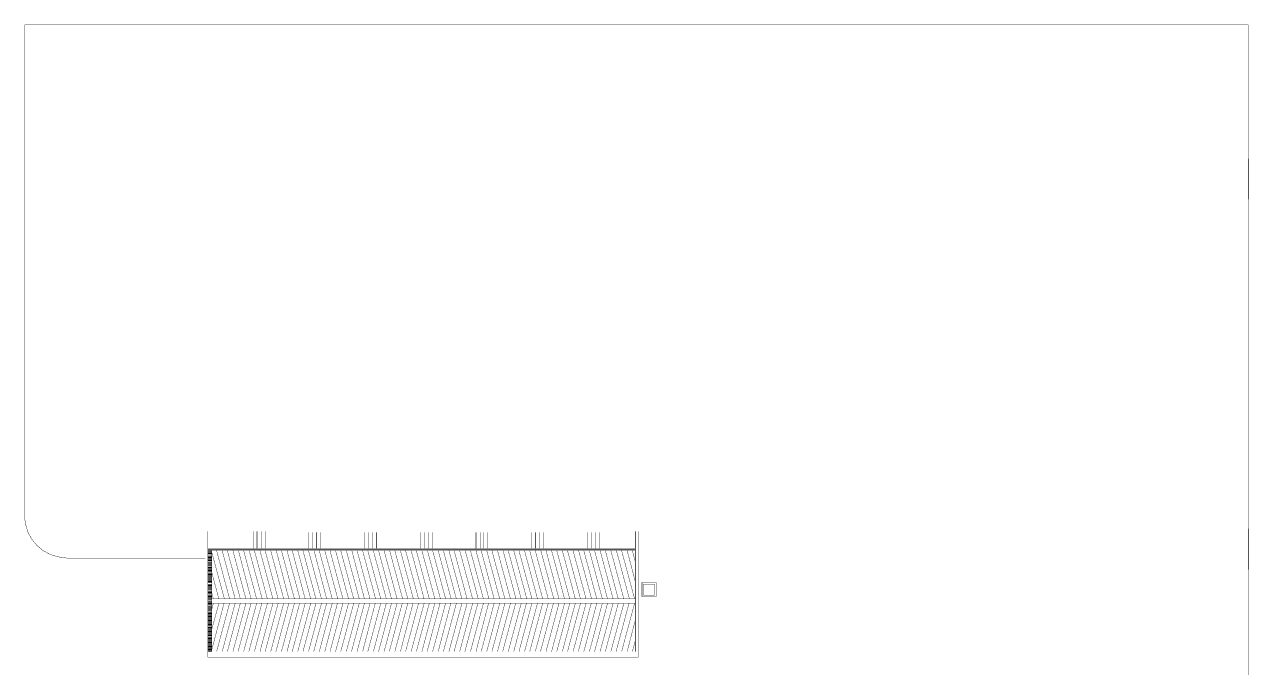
# Model space of a CAD drawing. Extents: x 36 to 176, y 113 to 255.
# Drawn here: x 36.4 to 176.3, y 181.4 to 254.8 of the extents above; entities that cross this region are included whole.
import ezdxf

# ---------------------------------------------------------------- set-up
doc = ezdxf.new("R2010")
doc.units = 0
doc.header["$MEASUREMENT"] = 0
doc.layers.add('C00-00-00-BLACK', color=7, linetype='Continuous')

msp = doc.modelspace()

# ---------------------------------------------------------------- linework, layer by layer
at = {"layer": 'C00-00-00-BLACK', "const_width": 0.0423}
for points in [[(36.3926, 198.67), (36.3926, 254.762), (176.177, 254.762), (176.305, 112.776)], [(36.3926, 198.691), (36.3926, 198.451), (36.4906, 197.732), (36.7676, 196.839), (37.2071, 196.03), (37.7885, 195.325), (38.4926, 194.743), (39.3016, 194.303), (40.1959, 194.026), (40.9152, 193.929), (41.1551, 193.929)], [(57.3056, 182.583), (106.496, 182.583), (106.496, 196.934)], [(57.3056, 182.583), (57.3056, 196.934)], [(62.5119, 196.934), (62.5119, 194.987)], [(62.9348, 196.934), (62.9348, 194.987)], [(63.4009, 196.934), (63.4009, 194.987)], [(63.8665, 196.934), (63.8665, 194.987)], [(68.8619, 196.807), (68.8619, 194.987)], [(69.3279, 196.807), (69.3279, 194.987)], [(69.7509, 196.807), (69.7509, 194.987)], [(70.2165, 196.807), (70.2165, 194.987)], [(75.2546, 196.807), (75.2546, 194.987)], [(75.6779, 196.807), (75.6779, 194.987)], [(76.1436, 196.807), (76.1436, 194.987)], [(76.5665, 196.807), (76.5665, 194.987)], [(81.6046, 196.807), (81.6046, 194.987)], [(82.0279, 196.807), (82.0279, 194.987)], [(82.4936, 196.807), (82.4936, 194.987)], [(82.9592, 196.807), (82.9592, 194.987)], [(87.9546, 196.807), (87.9546, 194.987)], [(88.4206, 196.807), (88.4206, 194.987)], [(88.8436, 196.807), (88.8436, 194.987)], [(89.3092, 196.807), (89.3092, 194.987)], [(94.3472, 196.807), (94.3472, 194.987)], [(94.7706, 196.807), (94.7706, 194.987)], [(95.2362, 196.807), (95.2362, 194.987)], [(95.6592, 196.807), (95.6592, 194.987)], [(100.697, 196.807), (100.697, 194.987)], [(101.163, 196.807), (101.163, 194.987)], [(101.586, 196.807), (101.586, 194.987)], [(102.052, 196.807), (102.052, 194.987)], [(106.159, 196.934), (106.159, 183.218)], [(106.159, 194.987), (57.3056, 194.987)], [(106.159, 194.903), (57.3056, 194.903)], [(106.159, 194.817), (57.3056, 194.817)], [(106.159, 194.733), (57.3056, 194.733)], [(57.3056, 194.733), (57.6432, 194.733), (57.7716, 194.733)], [(57.3056, 194.691), (57.3472, 194.691), (57.6862, 194.691), (57.7716, 194.691)], [(57.3056, 194.607), (57.4326, 194.607), (57.7716, 194.607)], [(57.3056, 194.564), (57.4753, 194.564), (57.7716, 194.564)], [(57.3056, 194.521), (57.5165, 194.521), (57.7716, 194.521)], [(59.2102, 189.229), (57.7716, 194.521)], [(59.8029, 189.229), (58.3212, 194.733)], [(60.4379, 189.229), (58.9566, 194.733)], [(61.0306, 189.229), (59.5492, 194.733)], [(61.6659, 189.229), (60.1846, 194.733)], [(62.2582, 189.229), (60.8182, 194.733)], [(62.8936, 189.229), (61.4109, 194.733)], [(63.5275, 189.229), (62.0462, 194.733)], [(64.1216, 189.229), (62.6389, 194.733)], [(64.7555, 189.229), (63.2739, 194.733)], [(65.3479, 189.229), (63.8665, 194.733)], [(65.9832, 189.229), (64.5019, 194.733)], [(66.5759, 189.229), (65.1372, 194.733)], [(67.2112, 189.229), (65.7296, 194.733)], [(67.8462, 189.229), (66.3649, 194.733)], [(68.4389, 189.229), (66.9576, 194.733)], [(69.0742, 189.229), (67.5929, 194.733)], [(69.6666, 189.229), (68.1852, 194.733)], [(70.3019, 189.229), (68.8192, 194.733)], [(70.8946, 189.229), (69.4545, 194.733)], [(71.5299, 189.229), (70.0472, 194.733)], [(72.1639, 189.229), (70.6822, 194.733)], [(72.7562, 189.229), (71.2749, 194.733)], [(73.3915, 189.229), (71.9102, 194.733)], [(73.9842, 189.229), (72.5029, 194.733)], [(74.6196, 189.229), (73.1379, 194.733)], [(75.2119, 189.229), (73.7732, 194.733)], [(75.8472, 189.229), (74.3659, 194.733)], [(76.4826, 189.229), (75.0013, 194.733)], [(77.0749, 189.229), (75.5936, 194.733)], [(77.7102, 189.229), (76.2275, 194.733)], [(78.3029, 189.229), (76.8216, 194.733)], [(78.9383, 189.229), (77.4555, 194.733)], [(79.5722, 189.229), (78.0905, 194.733)], [(80.1645, 189.229), (78.6832, 194.733)], [(80.7999, 189.229), (79.3186, 194.733)], [(81.3925, 189.229), (79.9112, 194.733)], [(82.0279, 189.229), (80.5462, 194.733)], [(82.6202, 189.229), (81.1389, 194.733)], [(83.2556, 189.229), (81.7742, 194.733)], [(83.8909, 189.229), (82.4096, 194.733)], [(84.4832, 189.229), (83.0019, 194.733)], [(85.1186, 189.229), (83.6359, 194.733)], [(85.7112, 189.229), (84.2299, 194.733)], [(86.3466, 189.229), (84.8639, 194.733)], [(86.9389, 189.229), (85.4562, 194.733)], [(87.5729, 189.229), (86.0915, 194.733)], [(88.2082, 189.229), (86.7269, 194.733)], [(88.8009, 189.229), (87.3196, 194.733)], [(89.4362, 189.229), (87.9546, 194.733)], [(90.0285, 189.229), (88.5472, 194.733)], [(90.6639, 189.229), (89.1826, 194.733)], [(91.2566, 189.229), (89.7749, 194.733)], [(91.8916, 189.229), (90.4102, 194.733)], [(92.5269, 189.229), (91.0442, 194.733)], [(93.1196, 189.229), (91.6383, 194.733)], [(93.7549, 189.229), (92.2722, 194.733)], [(94.3472, 189.229), (92.8645, 194.733)], [(94.9812, 189.229), (93.4999, 194.733)], [(95.5753, 189.229), (94.0925, 194.733)], [(96.2092, 189.229), (94.7279, 194.733)], [(96.8446, 189.229), (95.3629, 194.733)], [(97.4369, 189.229), (95.9556, 194.733)], [(98.0722, 189.229), (96.5909, 194.733)], [(98.6649, 189.229), (97.1832, 194.733)], [(99.2999, 189.229), (97.8186, 194.733)], [(99.8926, 189.229), (98.4112, 194.733)], [(100.528, 189.229), (99.0466, 194.733)], [(101.163, 189.229), (99.6805, 194.733)], [(101.756, 189.229), (100.273, 194.733)], [(102.39, 189.229), (100.908, 194.733)], [(102.984, 189.229), (101.501, 194.733)], [(103.618, 189.229), (102.136, 194.733)], [(104.21, 189.229), (102.729, 194.733)], [(104.845, 189.229), (103.364, 194.733)], [(105.481, 189.229), (103.999, 194.733)], [(106.073, 189.229), (104.592, 194.733)], [(106.159, 191.178), (105.227, 194.733)], [(106.159, 193.463), (105.82, 194.733)], [(57.0096, 193.887), (41.1346, 193.887)], [(57.3056, 194.437), (57.6019, 194.437), (57.7716, 194.437)], [(57.3056, 194.394), (57.6432, 194.394), (57.7716, 194.394)], [(57.3056, 194.353), (57.3472, 194.353), (57.6862, 194.353), (57.7716, 194.353)], [(57.3056, 194.268), (57.4326, 194.268), (57.7716, 194.268)], [(57.3056, 194.225), (57.4753, 194.225), (57.7716, 194.225)], [(57.3056, 194.225), (57.5165, 194.225), (57.7716, 194.225)], [(57.3056, 194.098), (57.6019, 194.098), (57.7716, 194.098)], [(57.3056, 194.098), (57.6432, 194.098), (57.7716, 194.098)], [(57.3056, 194.055), (57.3472, 194.055), (57.6862, 194.055), (57.7716, 194.055)], [(57.3056, 193.971), (57.4326, 193.971), (57.7716, 193.971)], [(57.3056, 193.929), (57.4753, 193.929), (57.7716, 193.929)], [(57.3056, 193.887), (57.5165, 193.887), (57.7716, 193.887)], [(57.3056, 193.802), (57.6019, 193.802), (57.7716, 193.802)], [(57.3056, 193.759), (57.6432, 193.759), (57.7716, 193.759)], [(57.3056, 193.718), (57.3472, 193.718), (57.6862, 193.718), (57.7716, 193.718)], [(57.3056, 193.632), (57.4326, 193.632), (57.7716, 193.632)], [(57.3056, 193.591), (57.4753, 193.591), (57.7716, 193.591)], [(57.3056, 193.591), (57.5165, 193.591), (57.7716, 193.591)], [(57.3056, 193.463), (57.6019, 193.463), (57.7716, 193.463)], [(57.3056, 193.463), (57.6432, 193.463), (57.7716, 193.463)], [(57.3056, 193.421), (57.3472, 193.421), (57.6862, 193.421), (57.7716, 193.421)], [(57.3056, 193.336), (57.4326, 193.336), (57.7716, 193.336)], [(57.3056, 193.295), (57.4753, 193.295), (57.7716, 193.295)], [(57.3056, 193.252), (57.5165, 193.252), (57.7716, 193.252)], [(57.3056, 193.167), (57.6019, 193.167), (57.7716, 193.167)], [(57.3056, 193.125), (57.6432, 193.125), (57.7716, 193.125)], [(57.3056, 193.082), (57.3472, 193.082), (57.6862, 193.082), (57.7716, 193.082)], [(57.3056, 192.997), (57.4326, 192.997), (57.7716, 192.997)], [(57.3056, 192.956), (57.4753, 192.956), (57.7716, 192.956)], [(57.3056, 192.956), (57.5165, 192.956), (57.7716, 192.956)], [(57.3056, 192.829), (57.6019, 192.829), (57.7716, 192.829)], [(57.3056, 192.829), (57.6432, 192.829), (57.7716, 192.829)], [(57.3056, 192.786), (57.3472, 192.786), (57.6862, 192.786), (57.7716, 192.786)], [(57.3056, 192.701), (57.4326, 192.701), (57.7716, 192.701)], [(57.3056, 192.659), (57.4753, 192.659), (57.7716, 192.659)], [(57.3056, 192.617), (57.5165, 192.617), (57.7716, 192.617)], [(57.3056, 192.533), (57.6019, 192.533), (57.7716, 192.533)], [(57.3056, 192.49), (57.6432, 192.49), (57.7716, 192.49)], [(57.3056, 192.447), (57.3472, 192.447), (57.6862, 192.447), (57.7716, 192.447)], [(57.3056, 192.363), (57.4326, 192.363), (57.7716, 192.363)], [(57.3056, 192.32), (57.4753, 192.32), (57.7716, 192.32)], [(57.3056, 192.32), (57.5165, 192.32), (57.7716, 192.32)], [(57.3056, 192.194), (57.6019, 192.194), (57.7716, 192.194)], [(57.3056, 192.194), (57.6432, 192.194), (57.7716, 192.194)], [(57.3056, 192.151), (57.3472, 192.151), (57.6862, 192.151), (57.7716, 192.151)], [(57.3056, 192.067), (57.4326, 192.067), (57.7716, 192.067)], [(57.3056, 192.024), (57.4753, 192.024), (57.7716, 192.024)], [(57.3056, 191.981), (57.5165, 191.981), (57.7716, 191.981)], [(57.3056, 191.897), (57.6019, 191.897), (57.7716, 191.897)], [(57.3056, 191.855), (57.6432, 191.855), (57.7716, 191.855)], [(57.3056, 191.812), (57.3472, 191.812), (57.6862, 191.812), (57.7716, 191.812)], [(57.3056, 191.728), (57.4326, 191.728), (57.7716, 191.728)], [(58.5749, 189.229), (57.7716, 192.236)], [(57.3056, 191.685), (57.4753, 191.685), (57.7716, 191.685)], [(57.3056, 191.685), (57.5165, 191.685), (57.7716, 191.685)], [(57.3056, 191.558), (57.6019, 191.558), (57.7716, 191.558)], [(57.3056, 191.558), (57.6432, 191.558), (57.7716, 191.558)], [(57.3056, 191.516), (57.3472, 191.516), (57.6862, 191.516), (57.7716, 191.516)], [(57.3056, 191.432), (57.4326, 191.432), (57.7716, 191.432)], [(57.3056, 191.389), (57.4753, 191.389), (57.7716, 191.389)], [(57.3056, 191.346), (57.5165, 191.346), (57.7716, 191.346)], [(57.3056, 191.262), (57.6019, 191.262), (57.7716, 191.262)], [(57.3056, 191.219), (57.6432, 191.219), (57.7716, 191.219)], [(57.3056, 191.178), (57.3472, 191.178), (57.6862, 191.178), (57.7716, 191.178)], [(57.3056, 191.093), (57.4326, 191.093), (57.7716, 191.093)], [(57.3056, 191.05), (57.4753, 191.05), (57.7716, 191.05)], [(57.3056, 191.05), (57.5165, 191.05), (57.7716, 191.05)], [(57.3056, 190.923), (57.6019, 190.923), (57.7716, 190.923)], [(57.3056, 190.923), (57.6432, 190.923), (57.7716, 190.923)], [(57.3056, 190.88), (57.3472, 190.88), (57.6862, 190.88), (57.7716, 190.88)], [(57.3056, 190.796), (57.4326, 190.796), (57.7716, 190.796)], [(57.3056, 190.754), (57.4753, 190.754), (57.7716, 190.754)], [(57.3056, 190.712), (57.5165, 190.712), (57.7716, 190.712)], [(57.3056, 190.627), (57.6019, 190.627), (57.7716, 190.627)], [(57.3056, 190.584), (57.6432, 190.584), (57.7716, 190.584)], [(57.3056, 190.543), (57.3472, 190.543), (57.6862, 190.543), (57.7716, 190.543)], [(57.3056, 190.457), (57.4326, 190.457), (57.7716, 190.457)], [(57.3056, 190.416), (57.4753, 190.416), (57.7716, 190.416)], [(57.3056, 190.416), (57.5165, 190.416), (57.7716, 190.416)], [(57.3056, 190.288), (57.6019, 190.288), (57.7716, 190.288)], [(57.3056, 190.288), (57.6432, 190.288), (57.7716, 190.288)], [(57.3056, 190.246), (57.3472, 190.246), (57.6862, 190.246), (57.7716, 190.246)], [(57.3056, 190.161), (57.4326, 190.161), (57.7716, 190.161)], [(57.3056, 190.12), (57.4753, 190.12), (57.7716, 190.12)], [(57.3056, 190.077), (57.5165, 190.077), (57.7716, 190.077)], [(57.3056, 189.992), (57.6019, 189.992), (57.7716, 189.992)], [(57.3056, 189.95), (57.6432, 189.95), (57.7716, 189.95)], [(57.3056, 189.907), (57.3472, 189.907), (57.6862, 189.907), (57.7716, 189.907)], [(57.3056, 189.822), (57.4326, 189.822), (57.7716, 189.822)], [(57.3056, 189.781), (57.4753, 189.781), (57.7716, 189.781)], [(57.3056, 189.781), (57.5165, 189.781), (57.7716, 189.781)], [(57.3056, 189.654), (57.6019, 189.654), (57.7716, 189.654)], [(57.3056, 189.654), (57.6432, 189.654), (57.7716, 189.654)], [(57.3056, 189.611), (57.3472, 189.611), (57.6862, 189.611), (57.7716, 189.611)], [(57.3056, 189.526), (57.4326, 189.526), (57.7716, 189.526)], [(57.3056, 189.484), (57.4753, 189.484), (57.7716, 189.484)], [(57.3056, 189.442), (57.5165, 189.442), (57.7716, 189.442)], [(57.3056, 189.358), (57.6019, 189.358), (57.7716, 189.358)], [(57.3056, 189.315), (57.6432, 189.315), (57.7716, 189.315)], [(57.3056, 189.272), (57.3472, 189.272), (57.6862, 189.272), (57.7716, 189.272)], [(57.3056, 189.188), (57.4326, 189.188), (57.7716, 189.188)], [(57.3056, 189.145), (57.4753, 189.145), (57.7716, 189.145)], [(57.3056, 189.145), (57.5165, 189.145), (57.7716, 189.145)], [(57.3056, 189.019), (57.6019, 189.019), (57.7716, 189.019)], [(57.3056, 189.019), (57.6432, 189.019), (57.7716, 189.019)], [(57.3056, 188.976), (57.3472, 188.976), (57.6862, 188.976), (57.7716, 188.976)], [(57.9395, 189.229), (57.7716, 189.907)], [(106.159, 189.229), (57.7716, 189.229)], [(57.3056, 188.892), (57.4326, 188.892), (57.7716, 188.892)], [(57.3056, 188.849), (57.4753, 188.849), (57.7716, 188.849)], [(57.3056, 188.806), (57.5165, 188.806), (57.7716, 188.806)], [(57.3056, 188.722), (57.6019, 188.722), (57.7716, 188.722)], [(57.3056, 188.68), (57.6432, 188.68), (57.7716, 188.68)], [(57.3056, 188.637), (57.3472, 188.637), (57.6862, 188.637), (57.7716, 188.637)], [(57.3056, 188.553), (57.4326, 188.553), (57.7716, 188.553)], [(57.3056, 188.51), (57.4753, 188.51), (57.7716, 188.51)], [(57.3056, 188.51), (57.5165, 188.51), (57.7716, 188.51)], [(57.3056, 188.383), (57.6019, 188.383), (57.7716, 188.383)], [(57.3056, 188.383), (57.6432, 188.383), (57.7716, 188.383)], [(57.3056, 188.341), (57.3472, 188.341), (57.6862, 188.341), (57.7716, 188.341)], [(57.3056, 188.257), (57.4326, 188.257), (57.7716, 188.257)], [(57.3056, 188.214), (57.4753, 188.214), (57.7716, 188.214)], [(57.3056, 188.171), (57.5165, 188.171), (57.7716, 188.171)], [(57.3056, 188.087), (57.6019, 188.087), (57.7716, 188.087)], [(57.3056, 188.044), (57.6432, 188.044), (57.7716, 188.044)], [(57.3056, 188.003), (57.3472, 188.003), (57.6862, 188.003), (57.7716, 188.003)], [(57.3056, 187.918), (57.4326, 187.918), (57.7716, 187.918)], [(57.3056, 187.875), (57.4753, 187.875), (57.7716, 187.875)], [(57.3056, 187.875), (57.5165, 187.875), (57.7716, 187.875)], [(57.3056, 187.748), (57.6019, 187.748), (57.7716, 187.748)], [(57.3056, 187.748), (57.6432, 187.748), (57.7716, 187.748)], [(57.3056, 187.705), (57.3472, 187.705), (57.6862, 187.705), (57.7716, 187.705)], [(57.3056, 187.621), (57.4326, 187.621), (57.7716, 187.621)], [(57.3056, 187.579), (57.4753, 187.579), (57.7716, 187.579)], [(57.3056, 187.537), (57.5165, 187.537), (57.7716, 187.537)], [(57.7716, 188.044), (57.9395, 188.722)], [(57.7716, 185.758), (58.5749, 188.722)], [(57.7716, 183.431), (59.1675, 188.722)], [(106.159, 188.722), (57.7716, 188.722)], [(58.3212, 183.218), (59.8029, 188.722)], [(58.9566, 183.218), (60.4379, 188.722)], [(59.5492, 183.218), (61.0306, 188.722)], [(60.1846, 183.218), (61.6659, 188.722)], [(60.7769, 183.218), (62.2582, 188.722)], [(61.4109, 183.218), (62.8936, 188.722)], [(62.0049, 183.218), (63.4862, 188.722)], [(62.6389, 183.218), (64.1216, 188.722)], [(63.2739, 183.218), (64.7555, 188.722)], [(63.8665, 183.218), (65.3479, 188.722)], [(64.5019, 183.218), (65.9832, 188.722)], [(65.0946, 183.218), (66.5759, 188.722)], [(65.7296, 183.218), (67.2112, 188.722)], [(66.3649, 183.218), (67.8035, 188.722)], [(66.9576, 183.218), (68.4389, 188.722)], [(67.5929, 183.218), (69.0742, 188.722)], [(68.1852, 183.218), (69.6666, 188.722)], [(68.8192, 183.218), (70.3019, 188.722)], [(69.4133, 183.218), (70.8946, 188.722)], [(70.0472, 183.218), (71.5299, 188.722)], [(70.6822, 183.218), (72.1222, 188.722)], [(71.2749, 183.218), (72.7562, 188.722)], [(71.9102, 183.218), (73.3915, 188.722)], [(72.5029, 183.218), (73.9842, 188.722)], [(73.1379, 183.218), (74.6196, 188.722)], [(73.7306, 183.218), (75.2119, 188.722)], [(74.3659, 183.218), (75.8472, 188.722)], [(75.0013, 183.218), (76.4399, 188.722)], [(75.5936, 183.218), (77.0749, 188.722)], [(76.2275, 183.218), (77.7102, 188.722)], [(76.8216, 183.218), (78.3029, 188.722)], [(77.4555, 183.218), (78.9383, 188.722)], [(78.0479, 183.218), (79.5306, 188.722)], [(78.6832, 183.218), (80.1645, 188.722)], [(79.3186, 183.218), (80.7586, 188.722)], [(79.9112, 183.218), (81.3925, 188.722)], [(80.5462, 183.218), (82.0279, 188.722)], [(81.1389, 183.218), (82.6202, 188.722)], [(81.7742, 183.218), (83.2556, 188.722)], [(82.3666, 183.218), (83.8482, 188.722)], [(83.0019, 183.218), (84.4832, 188.722)], [(83.6359, 183.218), (85.0759, 188.722)], [(84.2299, 183.218), (85.7112, 188.722)], [(84.8639, 183.218), (86.3466, 188.722)], [(85.4562, 183.218), (86.9389, 188.722)], [(86.0915, 183.218), (87.5729, 188.722)], [(86.6842, 183.218), (88.1669, 188.722)], [(87.3196, 183.218), (88.8009, 188.722)], [(87.9546, 183.218), (89.3932, 188.722)], [(88.5472, 183.218), (90.0285, 188.722)], [(89.1826, 183.218), (90.6639, 188.722)], [(89.7749, 183.218), (91.2566, 188.722)], [(90.4102, 183.218), (91.8916, 188.722)], [(91.0029, 183.218), (92.4842, 188.722)], [(91.6383, 183.218), (93.1196, 188.722)], [(92.2722, 183.218), (93.7122, 188.722)], [(92.8645, 183.218), (94.3472, 188.722)], [(93.4999, 183.218), (94.9812, 188.722)], [(94.0925, 183.218), (95.5753, 188.722)], [(94.7279, 183.218), (96.2092, 188.722)], [(95.3202, 183.218), (96.8015, 188.722)], [(95.9556, 183.218), (97.4369, 188.722)], [(96.5909, 183.218), (98.0722, 188.722)], [(97.1832, 183.218), (98.6649, 188.722)], [(97.8186, 183.218), (99.2999, 188.722)], [(98.4112, 183.218), (99.8926, 188.722)], [(99.0466, 183.218), (100.528, 188.722)], [(99.6389, 183.218), (101.121, 188.722)], [(100.273, 183.218), (101.756, 188.722)], [(100.908, 183.218), (102.39, 188.722)], [(101.501, 183.218), (102.984, 188.722)], [(102.136, 183.218), (103.618, 188.722)], [(102.729, 183.218), (104.21, 188.722)], [(103.364, 183.218), (104.845, 188.722)], [(103.957, 183.218), (105.438, 188.722)], [(104.592, 183.218), (106.073, 188.722)], [(57.3056, 187.452), (57.6019, 187.452), (57.7716, 187.452)], [(57.3056, 187.409), (57.6432, 187.409), (57.7716, 187.409)], [(57.3056, 187.368), (57.3472, 187.368), (57.6862, 187.368), (57.7716, 187.368)], [(57.3056, 187.282), (57.4326, 187.282), (57.7716, 187.282)], [(57.3056, 187.241), (57.4753, 187.241), (57.7716, 187.241)], [(57.3056, 187.198), (57.5165, 187.198), (57.7716, 187.198)], [(57.3056, 187.113), (57.6019, 187.113), (57.7716, 187.113)], [(57.3056, 187.113), (57.6432, 187.113), (57.7716, 187.113)], [(57.3056, 187.071), (57.3472, 187.071), (57.6862, 187.071), (57.7716, 187.071)], [(57.3056, 186.986), (57.4326, 186.986), (57.7716, 186.986)], [(57.3056, 186.945), (57.4753, 186.945), (57.7716, 186.945)], [(57.3056, 186.902), (57.5165, 186.902), (57.7716, 186.902)], [(57.3056, 186.817), (57.6019, 186.817), (57.7716, 186.817)], [(57.3056, 186.775), (57.6432, 186.775), (57.7716, 186.775)], [(57.3056, 186.732), (57.3472, 186.732), (57.6862, 186.732), (57.7716, 186.732)], [(57.3056, 186.647), (57.4326, 186.647), (57.7716, 186.647)], [(57.3056, 186.606), (57.4753, 186.606), (57.7716, 186.606)], [(57.3056, 186.563), (57.5165, 186.563), (57.7716, 186.563)], [(57.3056, 186.479), (57.6019, 186.479), (57.7716, 186.479)], [(57.3056, 186.479), (57.6432, 186.479), (57.7716, 186.479)], [(57.3056, 186.436), (57.3472, 186.436), (57.6862, 186.436), (57.7716, 186.436)], [(57.3056, 186.351), (57.4326, 186.351), (57.7716, 186.351)], [(57.3056, 186.309), (57.4753, 186.309), (57.7716, 186.309)], [(57.3056, 186.267), (57.5165, 186.267), (57.7716, 186.267)], [(57.3056, 186.183), (57.6019, 186.183), (57.7716, 186.183)], [(57.3056, 186.14), (57.6432, 186.14), (57.7716, 186.14)], [(105.227, 183.218), (106.159, 186.817)], [(57.3056, 186.097), (57.3472, 186.097), (57.6862, 186.097), (57.7716, 186.097)], [(57.3056, 186.013), (57.4326, 186.013), (57.7716, 186.013)], [(57.3056, 185.97), (57.4753, 185.97), (57.7716, 185.97)], [(57.3056, 185.928), (57.5165, 185.928), (57.7716, 185.928)], [(57.3056, 185.844), (57.6019, 185.844), (57.7716, 185.844)], [(57.3056, 185.844), (57.6432, 185.844), (57.7716, 185.844)], [(57.3056, 185.801), (57.3472, 185.801), (57.6862, 185.801), (57.7716, 185.801)], [(57.3056, 185.717), (57.4326, 185.717), (57.7716, 185.717)], [(57.3056, 185.674), (57.4753, 185.674), (57.7716, 185.674)], [(57.3056, 185.631), (57.5165, 185.631), (57.7716, 185.631)], [(57.3056, 185.547), (57.6019, 185.547), (57.7716, 185.547)], [(57.3056, 185.505), (57.6432, 185.505), (57.7716, 185.505)], [(57.3056, 185.462), (57.3472, 185.462), (57.6862, 185.462), (57.7716, 185.462)], [(57.3056, 185.378), (57.4326, 185.378), (57.7716, 185.378)], [(57.3056, 185.335), (57.4753, 185.335), (57.7716, 185.335)], [(57.3056, 185.292), (57.5165, 185.292), (57.7716, 185.292)], [(57.3056, 185.208), (57.6019, 185.208), (57.7716, 185.208)], [(57.3056, 185.166), (57.6432, 185.166), (57.7716, 185.166)], [(57.3056, 185.166), (57.3472, 185.166), (57.6862, 185.166), (57.7716, 185.166)], [(57.3056, 185.082), (57.4326, 185.082), (57.7716, 185.082)], [(57.3056, 185.039), (57.4753, 185.039), (57.7716, 185.039)], [(57.3056, 184.996), (57.5165, 184.996), (57.7716, 184.996)], [(57.3056, 184.912), (57.6019, 184.912), (57.7716, 184.912)], [(57.3056, 184.869), (57.6432, 184.869), (57.7716, 184.869)], [(57.3056, 184.828), (57.3472, 184.828), (57.6862, 184.828), (57.7716, 184.828)], [(57.3056, 184.743), (57.4326, 184.743), (57.7716, 184.743)], [(57.3056, 184.7), (57.4753, 184.7), (57.7716, 184.7)], [(57.3056, 184.658), (57.5165, 184.658), (57.7716, 184.658)], [(57.3056, 184.573), (57.6019, 184.573), (57.7716, 184.573)], [(57.3056, 184.53), (57.6432, 184.53), (57.7716, 184.53)], [(57.3056, 184.53), (57.3472, 184.53), (57.6862, 184.53), (57.7716, 184.53)], [(57.3056, 184.446), (57.4326, 184.446), (57.7716, 184.446)], [(57.3056, 184.404), (57.4753, 184.404), (57.7716, 184.404)], [(57.3056, 184.362), (57.5165, 184.362), (57.7716, 184.362)], [(57.3056, 184.277), (57.6019, 184.277), (57.7716, 184.277)], [(57.3056, 184.234), (57.6432, 184.234), (57.7716, 184.234)], [(57.3056, 184.193), (57.3472, 184.193), (57.6862, 184.193), (57.7716, 184.193)], [(57.3056, 184.107), (57.4326, 184.107), (57.7716, 184.107)], [(57.3056, 184.066), (57.4753, 184.066), (57.7716, 184.066)], [(57.3056, 184.023), (57.5165, 184.023), (57.7716, 184.023)], [(57.3056, 183.938), (57.6019, 183.938), (57.7716, 183.938)], [(57.3056, 183.896), (57.6432, 183.896), (57.7716, 183.896)], [(57.3056, 183.896), (57.3472, 183.896), (57.6862, 183.896), (57.7716, 183.896)], [(57.3056, 183.811), (57.4326, 183.811), (57.7716, 183.811)], [(57.3056, 183.77), (57.4753, 183.77), (57.7716, 183.77)], [(57.3056, 183.727), (57.5165, 183.727), (57.7716, 183.727)], [(57.3056, 183.642), (57.6019, 183.642), (57.7716, 183.642)], [(57.3056, 183.6), (57.6432, 183.6), (57.7716, 183.6)], [(57.3056, 183.557), (57.3472, 183.557), (57.6862, 183.557), (57.7716, 183.557)], [(57.3056, 183.472), (57.4326, 183.472), (57.7716, 183.472)], [(57.3056, 183.431), (57.4753, 183.431), (57.7716, 183.431)], [(57.3056, 183.388), (57.5165, 183.388), (57.7716, 183.388)], [(105.82, 183.218), (106.159, 184.489)], [(57.3056, 183.304), (57.6019, 183.304), (57.7716, 183.304)], [(57.3056, 183.261), (57.6432, 183.261), (57.7716, 183.261)], [(57.3056, 183.261), (57.3472, 183.261), (57.6862, 183.261), (57.7716, 183.261)]]:
    msp.add_lwpolyline(points, dxfattribs=at)
for points in [[(57.3056, 194.733), (57.3056, 183.218), (57.7716, 183.218), (57.7716, 194.733), (57.3056, 194.733)], [(108.529, 189.484), (108.529, 191.093), (106.919, 191.093), (106.919, 189.484), (108.529, 189.484)], [(108.359, 189.654), (108.359, 190.923), (107.089, 190.923), (107.089, 189.654), (108.359, 189.654)]]:
    msp.add_lwpolyline(points, close=True, dxfattribs=at)

doc.saveas('drawing.dxf')
